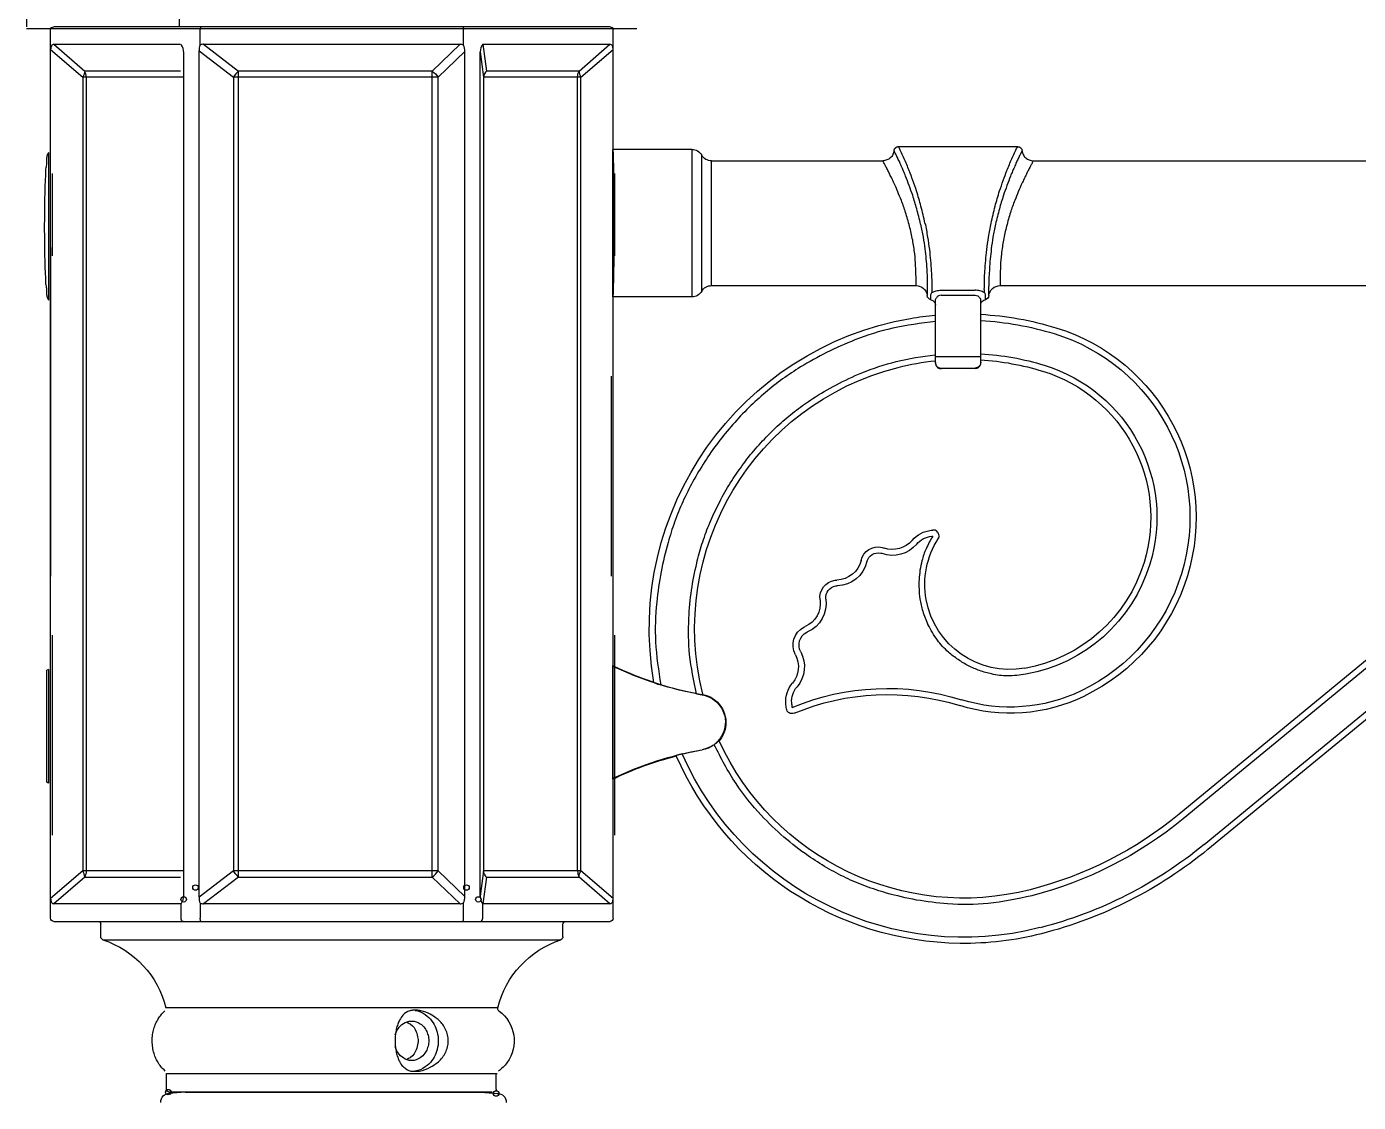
# Model space of a CAD drawing. Extents: x 0 to 177, y 0 to 306.
# Drawn here: x 16 to 66.9, y 242.9 to 284 of the extents above; entities that cross this region are included whole.
import ezdxf

# ---------------------------------------------------------------- set-up
doc = ezdxf.new("R2010")
doc.units = 0
doc.layers.add('LIVELLO_1', color=160, linetype='Continuous')

# ---------------------------------------------------------------- blocks, each defined once
blk = doc.blocks.new('AI9-BLK1')
at = {"layer": 'LIVELLO_1', "color": 7}
for p, q in [((-72.117, 132.032), (-72.117, 131.129)), ((-66.286, 132.032), (-66.286, 131.129)), ((-48.791, 131.05), (-72.117, 131.05)), ((-71.201, 97.045), (-71.201, 131.021)), ((-49.816, 131.129), (-71.084, 131.129)), ((-65.484, 130.435), (-65.484, 131.021)), ((-55.423, 130.43), (-55.423, 131.021)), ((-49.705, 97.045), (-49.705, 131.021)), ((-71.082, 130.462), (-69.899, 129.439)), ((-71.082, 130.462), (-66.237, 130.462)), ((-65.355, 130.462), (-64.021, 129.439)), ((-65.355, 130.462), (-55.551, 130.462)), ((-56.614, 129.439), (-55.551, 130.462)), ((-54.679, 130.462), (-54.539, 129.439)), ((-54.679, 130.462), (-49.823, 130.462)), ((-51.004, 129.439), (-49.823, 130.462)), ((-71.201, 130.263), (-69.972, 129.209)), ((-66.115, 97.924), (-66.115, 130.139)), ((-65.528, 130.215), (-64.211, 129.209)), ((-65.528, 97.847), (-65.528, 130.215)), ((-56.389, 129.209), (-55.372, 130.181)), ((-55.372, 97.874), (-55.372, 130.181)), ((-54.78, 130.17), (-54.655, 129.209)), ((-54.78, 97.892), (-54.78, 130.17)), ((-50.929, 129.209), (-49.705, 130.263)), ((-66.237, 129.439), (-69.899, 129.439)), ((-64.021, 98.621), (-64.021, 129.439)), ((-56.614, 129.439), (-64.021, 129.439)), ((-56.614, 98.621), (-56.614, 129.439)), ((-51.004, 129.439), (-54.539, 129.439)), ((-69.972, 129.209), (-69.972, 98.854)), ((-66.115, 129.209), (-69.972, 129.209)), ((-69.842, 129.209), (-69.842, 98.854)), ((-64.211, 129.209), (-64.211, 98.854)), ((-56.389, 129.209), (-64.211, 129.209)), ((-56.389, 98.854), (-56.389, 129.209)), ((-50.929, 129.209), (-54.655, 129.209)), ((-51.058, 98.854), (-51.058, 129.209)), ((-50.929, 98.854), (-50.929, 129.209)), ((-71.282, 126.33), (-71.282, 120.682)), ((-49.719, 126.441), (-49.719, 120.804)), ((-46.689, 126.441), (-49.719, 126.441)), ((-46.689, 126.441), (-46.689, 120.804)), ((-38.785, 126.55), (-34.248, 126.55)), ((-46.314, 121.022), (-46.314, 126.226)), ((-45.938, 121.236), (-45.938, 126.006)), ((-45.938, 126.006), (-39.393, 126.006)), ((-33.637, 126.006), (-5.109, 126.006)), ((-71.136, 125.524), (-71.136, 122.372)), ((-49.632, 122.372), (-49.632, 125.524)), ((-71.206, 122.698), (-71.206, 113.078)), ((-49.705, 113.078), (-49.705, 122.698)), ((-45.938, 121.236), (-38.123, 121.236)), ((-38.123, 121.236), (-38.123, 121.557)), ((-37.692, 121.218), (-37.692, 120.855)), ((-35.338, 120.855), (-35.338, 121.218)), ((-34.907, 121.557), (-34.907, 121.236)), ((-34.907, 121.236), (-3.807, 121.236)), ((-46.689, 120.804), (-49.719, 120.804)), ((-37.556, 120.696), (-37.556, 120.878)), ((-37.522, 121.082), (-37.522, 120.971)), ((-37.383, 118.275), (-37.383, 120.682)), ((-37.164, 121.061), (-35.867, 121.061)), ((-37.164, 120.868), (-35.867, 120.868)), ((-35.65, 118.275), (-35.65, 120.682)), ((-35.514, 121.082), (-35.514, 120.971)), ((-35.479, 120.878), (-35.479, 120.696)), ((-6.485, 118.794), (-28.069, 101.023)), ((-6.338, 118.611), (-27.917, 100.843)), ((-35.65, 118.513), (-37.383, 118.513)), ((-71.206, 117.774), (-71.206, 110.13)), ((-49.762, 110.13), (-49.762, 117.774)), ((-37.164, 118.084), (-35.867, 118.084)), ((-35.867, 118.06), (-37.164, 118.06)), ((-27.115, 99.863), (-5.532, 117.631)), ((-26.965, 99.683), (-5.385, 117.451)), ((-71.136, 107.876), (-71.136, 100.226)), ((-49.632, 100.226), (-49.632, 107.876)), ((-71.282, 106.556), (-71.339, 106.533)), ((-71.339, 102.244), (-71.339, 106.533)), ((-71.282, 106.556), (-71.282, 102.21)), ((-49.719, 106.705), (-49.719, 102.366)), ((-49.719, 106.705), (-49.702, 106.678)), ((-49.702, 102.401), (-49.702, 106.678)), ((-48.115, 106.053), (-48.143, 106.066)), ((-49.719, 102.366), (-49.702, 102.401)), ((-71.282, 102.21), (-71.339, 102.244)), ((-69.972, 98.854), (-71.201, 97.8)), ((-66.115, 98.854), (-69.972, 98.854)), ((-64.211, 98.854), (-65.528, 97.847)), ((-56.389, 98.854), (-64.211, 98.854)), ((-55.372, 97.874), (-56.389, 98.854)), ((-50.929, 98.854), (-54.655, 98.854)), ((-49.705, 97.8), (-50.929, 98.854)), ((-69.899, 98.621), (-71.082, 97.601)), ((-69.899, 98.621), (-66.237, 98.621)), ((-64.021, 98.621), (-65.355, 97.601)), ((-64.021, 98.621), (-56.614, 98.621)), ((-55.551, 97.601), (-56.614, 98.621)), ((-54.539, 98.621), (-54.679, 97.601)), ((-54.539, 98.621), (-51.004, 98.621)), ((-49.823, 97.601), (-51.004, 98.621)), ((-66.237, 97.601), (-71.082, 97.601)), ((-66.216, 97.045), (-66.216, 97.601)), ((-65.484, 97.622), (-65.484, 97.045)), ((-55.551, 97.601), (-65.355, 97.601)), ((-55.423, 97.045), (-55.423, 97.635)), ((-54.683, 97.045), (-54.683, 97.601)), ((-49.823, 97.601), (-54.679, 97.601)), ((-71.084, 96.928), (-49.816, 96.928)), ((-69.281, 96.335), (-69.281, 96.82)), ((-51.622, 96.335), (-51.622, 96.82)), ((-69.201, 96.224), (-51.697, 96.224)), ((-54.107, 93.623), (-66.791, 93.623)), ((-66.775, 91.114), (-54.13, 91.114)), ((-66.775, 90.516), (-66.775, 91.114)), ((-54.178, 91.109), (-54.178, 90.513)), ((-66.058, 90.396), (-66.679, 90.343)), ((-54.327, 90.399), (-66.677, 90.399)), ((-66.058, 90.396), (-54.756, 90.396)), ((-65.668, 90.396), (-55.271, 90.396)), ((-54.756, 90.396), (-54.135, 90.343))]:
    blk.add_line(p, q, dxfattribs=at)
for points in [[(-54.655, 129.209), (-54.655, 98.854), (-54.78, 97.892)], [(-45.651, 103.828), (-45.659, 103.828), (-45.672, 103.828)]]:
    blk.add_lwpolyline(points, dxfattribs=at)
for centre, radius in [((-55.305, 98.221), 0.104), ((-55.305, 98.221), 0.104), ((-66.706, 90.399), 0.103), ((-54.171, 90.346), 0.104)]:
    blk.add_circle(centre, radius, dxfattribs=at)
for centre, major_axis, ratio in [((-65.664, 98.221), (-0.105, 0), 0.987731), ((-66.114, 97.768), (-0.105, 0), 0.961396), ((-66.114, 97.768), (-0.105, 0), 0.961396), ((-54.853, 97.768), (-0.103, 0), 0.979889), ((-54.853, 97.768), (-0.103, 0), 0.979889)]:
    blk.add_ellipse(centre, major_axis=major_axis, ratio=ratio, dxfattribs=at)
for points in [[(-71.201, 131.021), (-71.201, 131.084), (-71.147, 131.129), (-71.084, 131.129)], [(-65.45, 131.129), (-65.489, 131.108), (-65.472, 131.052), (-65.484, 131.021)], [(-55.45, 131.129), (-55.411, 131.108), (-55.429, 131.052), (-55.423, 131.021)], [(-49.816, 131.129), (-49.754, 131.129), (-49.705, 131.084), (-49.705, 131.021)], [(-66.115, 130.139), (-66.121, 130.247), (-66.142, 130.369), (-66.216, 130.456)], [(-65.484, 130.435), (-65.518, 130.369), (-65.528, 130.292), (-65.528, 130.215)], [(-65.355, 130.462), (-65.399, 130.462), (-65.44, 130.456), (-65.484, 130.435)], [(-55.423, 130.43), (-55.461, 130.451), (-55.507, 130.462), (-55.551, 130.462)], [(-55.372, 130.181), (-55.372, 130.271), (-55.385, 130.353), (-55.423, 130.43)], [(-54.683, 130.462), (-54.756, 130.38), (-54.78, 130.271), (-54.78, 130.17)], [(-69.899, 129.439), (-69.902, 129.355), (-69.933, 129.28), (-69.972, 129.209)], [(-69.842, 129.209), (-69.842, 129.286), (-69.863, 129.368), (-69.899, 129.439)], [(-64.021, 129.439), (-64.097, 129.368), (-64.156, 129.291), (-64.211, 129.209)], [(-56.614, 129.439), (-56.527, 129.373), (-56.454, 129.291), (-56.389, 129.209)], [(-54.539, 129.439), (-54.606, 129.378), (-54.647, 129.299), (-54.655, 129.209)], [(-51.058, 129.209), (-51.058, 129.286), (-51.04, 129.368), (-51.004, 129.439)], [(-51.004, 129.439), (-51.001, 129.355), (-50.969, 129.28), (-50.929, 129.209)], [(-46.689, 126.441), (-46.534, 126.441), (-46.391, 126.361), (-46.314, 126.224)], [(-45.938, 126.006), (-46.093, 126.006), (-46.239, 126.086), (-46.314, 126.224)], [(-46.314, 121.019), (-46.239, 121.154), (-46.093, 121.236), (-45.938, 121.236)], [(-38.123, 121.236), (-37.904, 121.236), (-37.716, 121.069), (-37.692, 120.852)], [(-35.338, 120.852), (-35.314, 121.069), (-35.13, 121.236), (-34.907, 121.236)], [(-46.314, 121.019), (-46.391, 120.887), (-46.534, 120.802), (-46.689, 120.802)], [(-37.556, 120.696), (-37.633, 120.711), (-37.685, 120.772), (-37.692, 120.852)], [(-37.556, 120.696), (-37.454, 120.674), (-37.383, 120.587), (-37.383, 120.487)], [(-35.628, 120.579), (-35.599, 120.643), (-35.544, 120.685), (-35.479, 120.696)], [(-35.338, 120.852), (-35.348, 120.772), (-35.403, 120.711), (-35.479, 120.696)], [(-35.65, 120.137), (-34.68, 120.081), (-33.713, 119.909), (-32.78, 119.626)], [(-35.65, 119.898), (-34.698, 119.851), (-33.759, 119.679), (-32.848, 119.4)], [(-35.65, 118.397), (-34.85, 118.349), (-34.054, 118.198), (-33.288, 117.965)], [(-38.27, 111.494), (-38.531, 111.184), (-38.961, 111.065), (-39.344, 111.2)], [(-38.096, 111.353), (-37.952, 111.526), (-37.749, 111.634), (-37.522, 111.655)], [(-37.522, 111.655), (-37.511, 111.658), (-37.496, 111.658), (-37.483, 111.658)], [(-38.096, 111.353), (-38.42, 110.967), (-38.948, 110.818), (-39.419, 110.993)], [(-40.226, 110.726), (-40.323, 110.294), (-40.703, 109.995), (-41.145, 109.979)], [(-40.001, 110.681), (-40.128, 110.146), (-40.594, 109.77), (-41.137, 109.754)], [(-41.79, 109.221), (-41.736, 108.787), (-41.968, 108.374), (-42.357, 108.201)], [(-41.565, 109.25), (-41.495, 108.72), (-41.782, 108.212), (-42.271, 107.992)], [(-42.732, 107.121), (-42.545, 106.766), (-42.589, 106.339), (-42.846, 106.04)], [(-42.531, 107.232), (-42.297, 106.8), (-42.357, 106.271), (-42.672, 105.892)], [(-48.143, 106.064), (-48.677, 106.244), (-49.209, 106.458), (-49.719, 106.702)], [(-46.293, 105.587), (-47.473, 105.796), (-48.617, 106.159), (-49.702, 106.678)], [(-46.516, 105.635), (-46.979, 105.725), (-47.435, 105.836), (-47.882, 105.971)], [(-43.099, 105.256), (-43.12, 105.542), (-43.03, 105.815), (-42.846, 106.04)], [(-42.874, 105.277), (-42.892, 105.5), (-42.819, 105.719), (-42.672, 105.892)], [(-42.854, 105.108), (-40.801, 105.963), (-38.511, 106.066), (-36.391, 105.402)], [(-42.781, 104.885), (-40.776, 105.725), (-38.536, 105.828), (-36.455, 105.179)], [(-31.81, 105.741), (-33.239, 105.052), (-34.877, 104.933), (-36.391, 105.402)], [(-43.079, 105.057), (-43.089, 105.123), (-43.095, 105.192), (-43.099, 105.256)], [(-42.854, 105.108), (-42.859, 105.169), (-42.867, 105.224), (-42.874, 105.277)], [(-49.702, 102.401), (-48.617, 102.917), (-47.473, 103.283), (-46.293, 103.489)], [(-47.064, 103.33), (-46.808, 103.386), (-46.549, 103.444), (-46.293, 103.484)], [(-33.386, 96.687), (-38.951, 95.265), (-44.73, 98.07), (-47.064, 103.33)], [(-45.838, 103.683), (-45.973, 103.582), (-46.125, 103.51), (-46.293, 103.484)], [(-33.756, 98.139), (-38.573, 96.902), (-43.581, 99.31), (-45.651, 103.831)], [(-49.719, 102.361), (-48.941, 102.745), (-48.123, 103.036), (-47.289, 103.251)], [(-36.434, 96.086), (-41.145, 96.139), (-45.387, 98.947), (-47.289, 103.256)], [(-28.069, 101.023), (-29.726, 99.656), (-31.665, 98.671), (-33.756, 98.139)], [(-27.917, 100.843), (-29.607, 99.455), (-31.577, 98.454), (-33.699, 97.908)], [(-27.115, 99.863), (-28.948, 98.359), (-31.085, 97.267), (-33.383, 96.685)], [(-26.965, 99.683), (-28.823, 98.155), (-30.995, 97.053), (-33.326, 96.454)], [(-69.899, 98.621), (-69.902, 98.708), (-69.933, 98.785), (-69.972, 98.854)], [(-69.842, 98.854), (-69.842, 98.772), (-69.863, 98.69), (-69.899, 98.621)], [(-64.021, 98.621), (-64.097, 98.69), (-64.156, 98.772), (-64.211, 98.854)], [(-56.614, 98.621), (-56.527, 98.69), (-56.454, 98.766), (-56.389, 98.854)], [(-54.539, 98.621), (-54.606, 98.684), (-54.647, 98.766), (-54.655, 98.854)], [(-51.058, 98.854), (-51.058, 98.772), (-51.04, 98.69), (-51.004, 98.621)], [(-51.004, 98.621), (-51.001, 98.708), (-50.969, 98.785), (-50.929, 98.854)], [(-66.216, 97.601), (-66.142, 97.691), (-66.121, 97.81), (-66.115, 97.924)], [(-65.528, 97.847), (-65.528, 97.768), (-65.518, 97.691), (-65.484, 97.622)], [(-55.423, 97.635), (-55.385, 97.707), (-55.372, 97.794), (-55.372, 97.874)], [(-54.78, 97.892), (-54.78, 97.789), (-54.756, 97.681), (-54.683, 97.601)], [(-65.484, 97.622), (-65.44, 97.609), (-65.399, 97.601), (-65.355, 97.601)], [(-55.551, 97.601), (-55.507, 97.601), (-55.461, 97.609), (-55.423, 97.635)], [(-71.084, 96.928), (-71.147, 96.928), (-71.201, 96.981), (-71.201, 97.045)], [(-69.392, 96.928), (-69.329, 96.928), (-69.281, 96.881), (-69.281, 96.82)], [(-66.136, 96.928), (-66.193, 96.928), (-66.219, 96.997), (-66.216, 97.045)], [(-65.45, 96.928), (-65.489, 96.952), (-65.472, 97.008), (-65.484, 97.045)], [(-55.45, 96.928), (-55.411, 96.952), (-55.429, 97.008), (-55.423, 97.045)], [(-54.764, 96.928), (-54.709, 96.928), (-54.683, 96.997), (-54.683, 97.045)], [(-51.622, 96.82), (-51.622, 96.881), (-51.571, 96.928), (-51.508, 96.928)], [(-49.705, 97.045), (-49.705, 96.981), (-49.754, 96.928), (-49.816, 96.928)], [(-69.201, 96.224), (-69.25, 96.248), (-69.281, 96.285), (-69.281, 96.335)], [(-69.201, 96.224), (-68.003, 95.826), (-67.097, 94.844), (-66.791, 93.623)], [(-54.107, 93.623), (-53.806, 94.844), (-52.898, 95.826), (-51.697, 96.224)], [(-51.622, 96.335), (-51.622, 96.285), (-51.653, 96.248), (-51.697, 96.224)], [(-33.326, 96.454), (-34.343, 96.2), (-35.387, 96.07), (-36.434, 96.086)], [(-54.067, 93.509), (-54.102, 93.53), (-54.122, 93.578), (-54.107, 93.623)], [(-57.595, 93.082), (-57.552, 93.061), (-57.507, 93.032), (-57.46, 93.008)], [(-57.46, 91.713), (-57.507, 91.689), (-57.552, 91.668), (-57.595, 91.636)], [(-66.993, 90.007), (-66.993, 90.203), (-66.842, 90.349), (-66.652, 90.349)], [(-66.661, 90.402), (-66.726, 90.402), (-66.775, 90.452), (-66.775, 90.516)], [(-54.167, 90.516), (-54.167, 90.452), (-54.218, 90.402), (-54.278, 90.402)], [(-54.124, 90.349), (-53.936, 90.349), (-53.788, 90.203), (-53.788, 90.007)]]:
    blk.add_open_spline(points, degree=3, dxfattribs=at)
for points, knots in [([(-71.082, 130.462), (-71.113, 130.462), (-71.152, 130.435), (-71.171, 130.401), (-71.196, 130.364), (-71.196, 130.313), (-71.201, 130.263)], [0, 0, 0, 0, 1, 1, 1, 2, 2, 2, 2]), ([(-49.705, 130.263), (-49.705, 130.313), (-49.705, 130.364), (-49.73, 130.401), (-49.748, 130.435), (-49.79, 130.462), (-49.823, 130.462)], [0, 0, 0, 0, 1, 1, 1, 2, 2, 2, 2]), ([(-71.282, 126.33), (-71.304, 126.277), (-71.328, 126.234), (-71.339, 126.181), (-71.356, 126.136), (-71.356, 126.086), (-71.356, 126.041), (-71.356, 125.977), (-71.356, 125.922), (-71.358, 125.861), (-71.374, 125.808), (-71.374, 125.747), (-71.393, 125.689), (-71.393, 125.689), (-71.393, 125.477), (-71.393, 125.477), (-71.404, 125.413), (-71.404, 125.344), (-71.404, 125.275), (-71.413, 125.154), (-71.421, 125.034), (-71.421, 124.91), (-71.421, 124.785), (-71.434, 124.65), (-71.434, 124.523), (-71.434, 124.523), (-71.434, 123.993), (-71.434, 123.993), (-71.434, 123.797), (-71.447, 123.601), (-71.447, 123.405)], [0, 0, 0, 0, 1, 1, 1, 2, 2, 2, 3, 3, 3, 4, 4, 4, 5, 5, 5, 6, 6, 6, 7, 7, 7, 8, 8, 8, 9, 9, 9, 10, 10, 10, 10]), ([(-49.719, 126.441), (-49.714, 126.388), (-49.705, 126.348), (-49.702, 126.298), (-49.697, 126.253), (-49.697, 126.205), (-49.697, 126.163), (-49.697, 126.099), (-49.697, 126.046), (-49.697, 125.988), (-49.692, 125.938), (-49.692, 125.877), (-49.686, 125.821), (-49.686, 125.821), (-49.686, 125.617), (-49.686, 125.617), (-49.683, 125.556), (-49.683, 125.49), (-49.683, 125.424), (-49.681, 125.307), (-49.678, 125.191), (-49.678, 125.071), (-49.678, 124.952), (-49.673, 124.823), (-49.673, 124.703), (-49.673, 124.703), (-49.673, 124.187), (-49.673, 124.187), (-49.673, 124.001), (-49.67, 123.811), (-49.67, 123.623)], [0, 0, 0, 0, 1, 1, 1, 2, 2, 2, 3, 3, 3, 4, 4, 4, 5, 5, 5, 6, 6, 6, 7, 7, 7, 8, 8, 8, 9, 9, 9, 10, 10, 10, 10]), ([(-38.961, 126.388), (-38.973, 126.338), (-38.989, 126.29), (-39.008, 126.248), (-39.033, 126.197), (-39.062, 126.152), (-39.106, 126.115), (-39.147, 126.081), (-39.186, 126.054), (-39.238, 126.038), (-39.284, 126.02), (-39.341, 126.009), (-39.393, 126.006)], [0, 0, 0, 0, 1, 1, 1, 2, 2, 2, 3, 3, 3, 4, 4, 4, 4]), ([(-38.961, 126.388), (-38.961, 126.404), (-38.959, 126.415), (-38.959, 126.422), (-38.959, 126.433), (-38.951, 126.441), (-38.948, 126.446), (-38.945, 126.452), (-38.945, 126.452), (-38.94, 126.459), (-38.94, 126.459), (-38.94, 126.462), (-38.935, 126.473), (-38.935, 126.478), (-38.927, 126.483), (-38.924, 126.491), (-38.912, 126.499), (-38.91, 126.499), (-38.907, 126.502), (-38.902, 126.502), (-38.899, 126.515), (-38.896, 126.515), (-38.891, 126.515), (-38.886, 126.52), (-38.886, 126.52)], [0, 0, 0, 0, 1, 1, 1, 2, 2, 2, 3, 3, 3, 4, 4, 4, 5, 5, 5, 6, 6, 6, 7, 7, 7, 8, 8, 8, 8]), ([(-38.961, 126.388), (-38.959, 126.404), (-38.959, 126.415), (-38.959, 126.422), (-38.959, 126.433), (-38.951, 126.441), (-38.948, 126.446), (-38.945, 126.452), (-38.945, 126.452), (-38.94, 126.459), (-38.94, 126.459), (-38.94, 126.462), (-38.935, 126.473), (-38.932, 126.478), (-38.924, 126.483), (-38.924, 126.491), (-38.912, 126.491), (-38.91, 126.499), (-38.907, 126.502), (-38.902, 126.512), (-38.899, 126.515), (-38.896, 126.515), (-38.891, 126.515), (-38.886, 126.52), (-38.886, 126.52)], [0, 0, 0, 0, 1, 1, 1, 2, 2, 2, 3, 3, 3, 4, 4, 4, 5, 5, 5, 6, 6, 6, 7, 7, 7, 8, 8, 8, 8]), ([(-37.947, 123.58), (-37.993, 123.782), (-38.042, 123.972), (-38.094, 124.166), (-38.145, 124.34), (-38.194, 124.513), (-38.251, 124.687), (-38.298, 124.817), (-38.34, 124.936), (-38.386, 125.058), (-38.43, 125.185), (-38.477, 125.302), (-38.523, 125.416), (-38.547, 125.485), (-38.573, 125.548), (-38.604, 125.617), (-38.63, 125.686), (-38.661, 125.752), (-38.691, 125.819), (-38.712, 125.871), (-38.739, 125.924), (-38.759, 125.977), (-38.788, 126.033), (-38.813, 126.086), (-38.837, 126.139), (-38.862, 126.184), (-38.883, 126.224), (-38.899, 126.266), (-38.924, 126.311), (-38.94, 126.351), (-38.961, 126.388)], [0, 0, 0, 0, 1, 1, 1, 2, 2, 2, 3, 3, 3, 4, 4, 4, 5, 5, 5, 6, 6, 6, 7, 7, 7, 8, 8, 8, 9, 9, 9, 10, 10, 10, 10]), ([(-38.886, 126.52), (-38.878, 126.528), (-38.867, 126.531), (-38.862, 126.536), (-38.847, 126.539), (-38.842, 126.539), (-38.834, 126.547), (-38.826, 126.547), (-38.823, 126.55), (-38.813, 126.55), (-38.813, 126.55), (-38.79, 126.55), (-38.79, 126.55)], [0, 0, 0, 0, 1, 1, 1, 2, 2, 2, 3, 3, 3, 4, 4, 4, 4]), ([(-38.886, 126.52), (-38.883, 126.52), (-38.878, 126.528), (-38.873, 126.528), (-38.865, 126.536), (-38.865, 126.536), (-38.859, 126.536)], [0, 0, 0, 0, 1, 1, 1, 2, 2, 2, 2]), ([(-37.781, 123.623), (-37.83, 123.837), (-37.877, 124.052), (-37.934, 124.271), (-37.983, 124.462), (-38.042, 124.658), (-38.102, 124.854), (-38.145, 124.981), (-38.194, 125.119), (-38.243, 125.254), (-38.288, 125.384), (-38.338, 125.511), (-38.386, 125.633), (-38.417, 125.715), (-38.449, 125.789), (-38.477, 125.863), (-38.511, 125.938), (-38.541, 126.02), (-38.573, 126.086), (-38.606, 126.165), (-38.642, 126.234), (-38.674, 126.306), (-38.712, 126.385), (-38.748, 126.452), (-38.785, 126.531)], [0, 0, 0, 0, 1, 1, 1, 2, 2, 2, 3, 3, 3, 4, 4, 4, 5, 5, 5, 6, 6, 6, 7, 7, 7, 8, 8, 8, 8]), ([(-35.252, 123.623), (-35.2, 123.837), (-35.154, 124.052), (-35.099, 124.271), (-35.05, 124.462), (-34.988, 124.658), (-34.931, 124.854), (-34.882, 124.981), (-34.838, 125.119), (-34.793, 125.254), (-34.747, 125.384), (-34.698, 125.511), (-34.649, 125.633), (-34.616, 125.715), (-34.584, 125.789), (-34.556, 125.863), (-34.525, 125.938), (-34.489, 126.02), (-34.457, 126.086), (-34.421, 126.165), (-34.393, 126.234), (-34.356, 126.306), (-34.323, 126.385), (-34.289, 126.452), (-34.248, 126.531)], [0, 0, 0, 0, 1, 1, 1, 2, 2, 2, 3, 3, 3, 4, 4, 4, 5, 5, 5, 6, 6, 6, 7, 7, 7, 8, 8, 8, 8]), ([(-34.069, 126.388), (-34.087, 126.351), (-34.113, 126.311), (-34.131, 126.266), (-34.155, 126.224), (-34.172, 126.184), (-34.196, 126.139), (-34.22, 126.086), (-34.248, 126.033), (-34.269, 125.977), (-34.297, 125.924), (-34.323, 125.871), (-34.343, 125.819), (-34.372, 125.752), (-34.403, 125.686), (-34.432, 125.617), (-34.46, 125.548), (-34.484, 125.485), (-34.517, 125.416), (-34.559, 125.302), (-34.605, 125.185), (-34.649, 125.058), (-34.695, 124.936), (-34.739, 124.817), (-34.782, 124.687), (-34.838, 124.513), (-34.89, 124.34), (-34.939, 124.166), (-34.988, 123.972), (-35.037, 123.782), (-35.086, 123.58)], [0, 0, 0, 0, 1, 1, 1, 2, 2, 2, 3, 3, 3, 4, 4, 4, 5, 5, 5, 6, 6, 6, 7, 7, 7, 8, 8, 8, 9, 9, 9, 10, 10, 10, 10]), ([(-34.245, 126.55), (-34.22, 126.55), (-34.207, 126.547), (-34.183, 126.539), (-34.16, 126.536), (-34.145, 126.52), (-34.123, 126.502), (-34.113, 126.491), (-34.095, 126.478), (-34.085, 126.452), (-34.082, 126.438), (-34.077, 126.415), (-34.069, 126.388)], [0, 0, 0, 0, 1, 1, 1, 2, 2, 2, 3, 3, 3, 4, 4, 4, 4]), ([(-34.069, 126.388), (-34.058, 126.338), (-34.047, 126.29), (-34.025, 126.248), (-34.007, 126.197), (-33.971, 126.152), (-33.93, 126.115), (-33.888, 126.081), (-33.847, 126.054), (-33.797, 126.038), (-33.746, 126.02), (-33.689, 126.009), (-33.637, 126.006)], [0, 0, 0, 0, 1, 1, 1, 2, 2, 2, 3, 3, 3, 4, 4, 4, 4]), ([(-38.123, 121.557), (-38.127, 121.702), (-38.132, 121.851), (-38.138, 121.996), (-38.145, 122.147), (-38.156, 122.303), (-38.175, 122.455), (-38.194, 122.624), (-38.218, 122.801), (-38.251, 122.976), (-38.288, 123.154), (-38.327, 123.331), (-38.373, 123.511), (-38.42, 123.684), (-38.466, 123.856), (-38.523, 124.033), (-38.568, 124.184), (-38.625, 124.34), (-38.684, 124.491), (-38.728, 124.605), (-38.775, 124.714), (-38.823, 124.823), (-38.865, 124.934), (-38.91, 125.037), (-38.959, 125.143), (-38.984, 125.201), (-39.013, 125.262), (-39.038, 125.318), (-39.073, 125.379), (-39.098, 125.434), (-39.127, 125.495), (-39.149, 125.54), (-39.171, 125.596), (-39.201, 125.638), (-39.222, 125.686), (-39.246, 125.736), (-39.274, 125.781), (-39.295, 125.821), (-39.315, 125.856), (-39.333, 125.895), (-39.355, 125.932), (-39.372, 125.972), (-39.393, 126.006)], [0, 0, 0, 0, 1, 1, 1, 2, 2, 2, 3, 3, 3, 4, 4, 4, 5, 5, 5, 6, 6, 6, 7, 7, 7, 8, 8, 8, 9, 9, 9, 10, 10, 10, 11, 11, 11, 12, 12, 12, 13, 13, 13, 14, 14, 14, 14]), ([(-33.637, 126.006), (-33.662, 125.972), (-33.681, 125.932), (-33.699, 125.895), (-33.722, 125.856), (-33.741, 125.821), (-33.759, 125.781), (-33.784, 125.736), (-33.811, 125.686), (-33.836, 125.638), (-33.857, 125.596), (-33.881, 125.54), (-33.903, 125.495), (-33.932, 125.434), (-33.963, 125.379), (-33.987, 125.318), (-34.017, 125.262), (-34.047, 125.201), (-34.077, 125.143), (-34.123, 125.037), (-34.17, 124.934), (-34.215, 124.823), (-34.258, 124.714), (-34.305, 124.605), (-34.346, 124.491), (-34.408, 124.34), (-34.465, 124.184), (-34.517, 124.033), (-34.571, 123.856), (-34.616, 123.684), (-34.662, 123.511), (-34.709, 123.331), (-34.747, 123.154), (-34.782, 122.976), (-34.812, 122.801), (-34.838, 122.624), (-34.858, 122.455), (-34.877, 122.303), (-34.89, 122.147), (-34.893, 121.996), (-34.905, 121.851), (-34.907, 121.702), (-34.907, 121.557)], [0, 0, 0, 0, 1, 1, 1, 2, 2, 2, 3, 3, 3, 4, 4, 4, 5, 5, 5, 6, 6, 6, 7, 7, 7, 8, 8, 8, 9, 9, 9, 10, 10, 10, 11, 11, 11, 12, 12, 12, 13, 13, 13, 14, 14, 14, 14]), ([(-71.447, 123.509), (-71.447, 123.318), (-71.434, 123.127), (-71.434, 122.939), (-71.434, 122.939), (-71.434, 122.425), (-71.434, 122.425), (-71.434, 122.298), (-71.421, 122.176), (-71.421, 122.052), (-71.421, 121.933), (-71.413, 121.816), (-71.404, 121.694), (-71.404, 121.633), (-71.404, 121.565), (-71.393, 121.498), (-71.393, 121.498), (-71.393, 121.305), (-71.393, 121.305), (-71.374, 121.247), (-71.374, 121.188), (-71.358, 121.133), (-71.356, 121.077), (-71.356, 121.022), (-71.356, 120.963), (-71.356, 120.916), (-71.356, 120.865), (-71.339, 120.826), (-71.328, 120.775), (-71.304, 120.733), (-71.282, 120.682)], [0, 0, 0, 0, 1, 1, 1, 2, 2, 2, 3, 3, 3, 4, 4, 4, 5, 5, 5, 6, 6, 6, 7, 7, 7, 8, 8, 8, 9, 9, 9, 10, 10, 10, 10]), ([(-49.67, 123.623), (-49.67, 123.432), (-49.673, 123.241), (-49.673, 123.056), (-49.673, 123.056), (-49.673, 122.545), (-49.673, 122.545), (-49.673, 122.417), (-49.678, 122.293), (-49.678, 122.168), (-49.678, 122.052), (-49.681, 121.935), (-49.683, 121.814), (-49.683, 121.753), (-49.683, 121.684), (-49.686, 121.618), (-49.686, 121.618), (-49.686, 121.424), (-49.686, 121.424), (-49.692, 121.366), (-49.692, 121.307), (-49.697, 121.252), (-49.697, 121.196), (-49.697, 121.141), (-49.697, 121.082), (-49.697, 121.035), (-49.697, 120.984), (-49.702, 120.945), (-49.705, 120.894), (-49.714, 120.852), (-49.719, 120.802)], [0, 0, 0, 0, 1, 1, 1, 2, 2, 2, 3, 3, 3, 4, 4, 4, 5, 5, 5, 6, 6, 6, 7, 7, 7, 8, 8, 8, 9, 9, 9, 10, 10, 10, 10]), ([(-37.947, 123.58), (-37.915, 123.416), (-37.882, 123.252), (-37.855, 123.088), (-37.827, 122.934), (-37.804, 122.786), (-37.784, 122.64), (-37.771, 122.507), (-37.757, 122.38), (-37.744, 122.251), (-37.731, 122.126), (-37.722, 121.999), (-37.711, 121.874), (-37.708, 121.774), (-37.7, 121.668), (-37.7, 121.565), (-37.695, 121.451), (-37.692, 121.337), (-37.692, 121.218)], [0, 0, 0, 0, 1, 1, 1, 2, 2, 2, 3, 3, 3, 4, 4, 4, 5, 5, 5, 6, 6, 6, 6]), ([(-37.781, 123.623), (-37.744, 123.445), (-37.711, 123.265), (-37.682, 123.088), (-37.654, 122.931), (-37.633, 122.77), (-37.613, 122.611), (-37.597, 122.47), (-37.581, 122.333), (-37.571, 122.198), (-37.56, 122.057), (-37.548, 121.925), (-37.543, 121.79), (-37.532, 121.676), (-37.53, 121.57), (-37.522, 121.456), (-37.522, 121.331), (-37.522, 121.207), (-37.522, 121.082)], [0, 0, 0, 0, 1, 1, 1, 2, 2, 2, 3, 3, 3, 4, 4, 4, 5, 5, 5, 6, 6, 6, 6]), ([(-35.514, 121.082), (-35.511, 121.207), (-35.511, 121.331), (-35.506, 121.456), (-35.501, 121.57), (-35.501, 121.676), (-35.493, 121.79), (-35.485, 121.925), (-35.477, 122.057), (-35.46, 122.198), (-35.446, 122.333), (-35.433, 122.47), (-35.42, 122.611), (-35.4, 122.77), (-35.374, 122.931), (-35.351, 123.088), (-35.322, 123.265), (-35.286, 123.445), (-35.252, 123.623)], [0, 0, 0, 0, 1, 1, 1, 2, 2, 2, 3, 3, 3, 4, 4, 4, 5, 5, 5, 6, 6, 6, 6]), ([(-35.086, 123.58), (-35.118, 123.416), (-35.151, 123.252), (-35.183, 123.088), (-35.208, 122.942), (-35.229, 122.794), (-35.246, 122.642), (-35.26, 122.507), (-35.278, 122.386), (-35.291, 122.256), (-35.306, 122.126), (-35.314, 122.004), (-35.314, 121.877), (-35.324, 121.774), (-35.332, 121.668), (-35.335, 121.57), (-35.338, 121.451), (-35.338, 121.337), (-35.338, 121.218)], [0, 0, 0, 0, 1, 1, 1, 2, 2, 2, 3, 3, 3, 4, 4, 4, 5, 5, 5, 6, 6, 6, 6]), ([(-37.556, 120.878), (-37.556, 120.894), (-37.556, 120.905), (-37.546, 120.926), (-37.538, 120.945), (-37.53, 120.955), (-37.522, 120.968)], [0, 0, 0, 0, 1, 1, 1, 2, 2, 2, 2]), ([(-37.522, 120.968), (-37.462, 120.995), (-37.408, 121.019), (-37.348, 121.035), (-37.289, 121.051), (-37.229, 121.056), (-37.164, 121.059)], [0, 0, 0, 0, 1, 1, 1, 2, 2, 2, 2]), ([(-37.383, 120.68), (-37.383, 120.693), (-37.38, 120.711), (-37.372, 120.733), (-37.364, 120.743), (-37.353, 120.759), (-37.346, 120.772)], [0, 0, 0, 0, 1, 1, 1, 2, 2, 2, 2]), ([(-37.164, 120.865), (-37.201, 120.863), (-37.234, 120.855), (-37.263, 120.841), (-37.294, 120.828), (-37.318, 120.796), (-37.346, 120.772)], [0, 0, 0, 0, 1, 1, 1, 2, 2, 2, 2]), ([(-35.514, 120.968), (-35.565, 120.995), (-35.622, 121.019), (-35.685, 121.035), (-35.742, 121.051), (-35.804, 121.056), (-35.867, 121.059)], [0, 0, 0, 0, 1, 1, 1, 2, 2, 2, 2]), ([(-35.867, 120.865), (-35.832, 120.863), (-35.799, 120.855), (-35.767, 120.841), (-35.736, 120.828), (-35.713, 120.796), (-35.693, 120.772)], [0, 0, 0, 0, 1, 1, 1, 2, 2, 2, 2]), ([(-35.693, 120.772), (-35.674, 120.759), (-35.669, 120.743), (-35.661, 120.733), (-35.658, 120.711), (-35.653, 120.693), (-35.65, 120.68)], [0, 0, 0, 0, 1, 1, 1, 2, 2, 2, 2]), ([(-35.514, 120.968), (-35.501, 120.955), (-35.493, 120.945), (-35.485, 120.926), (-35.485, 120.905), (-35.479, 120.894), (-35.479, 120.878)], [0, 0, 0, 0, 1, 1, 1, 2, 2, 2, 2]), ([(-48.143, 106.066), (-49.269, 112.62), (-44.883, 118.847), (-38.34, 119.978), (-38.024, 120.036), (-37.703, 120.076), (-37.383, 120.102)], [0, 0, 0, 0, 1, 1, 1, 2, 2, 2, 2]), ([(-37.383, 119.867), (-37.931, 119.795), (-38.479, 119.726), (-39.016, 119.604), (-39.507, 119.493), (-39.99, 119.339), (-40.459, 119.157), (-40.822, 119.014), (-41.186, 118.852), (-41.539, 118.68), (-41.878, 118.505), (-42.211, 118.317), (-42.537, 118.124), (-42.773, 117.973), (-42.998, 117.822), (-43.223, 117.666), (-43.448, 117.501), (-43.666, 117.329), (-43.876, 117.149), (-44.096, 116.964), (-44.308, 116.768), (-44.517, 116.572), (-44.725, 116.36), (-44.932, 116.148), (-45.124, 115.923), (-45.32, 115.7), (-45.509, 115.472), (-45.685, 115.237), (-45.871, 114.998), (-46.039, 114.755), (-46.195, 114.505), (-46.358, 114.256), (-46.51, 114.002), (-46.653, 113.743), (-46.79, 113.488), (-46.914, 113.232), (-47.039, 112.967), (-47.15, 112.717), (-47.251, 112.461), (-47.349, 112.196), (-47.445, 111.941), (-47.527, 111.677), (-47.6, 111.409), (-47.709, 111.044), (-47.796, 110.673), (-47.867, 110.294), (-47.942, 109.91), (-47.996, 109.52), (-48.035, 109.126), (-48.086, 108.628), (-48.105, 108.119), (-48.078, 107.619), (-48.048, 107.065), (-47.965, 106.517), (-47.882, 105.969)], [0, 0, 0, 0, 1, 1, 1, 2, 2, 2, 3, 3, 3, 4, 4, 4, 5, 5, 5, 6, 6, 6, 7, 7, 7, 8, 8, 8, 9, 9, 9, 10, 10, 10, 11, 11, 11, 12, 12, 12, 13, 13, 13, 14, 14, 14, 15, 15, 15, 16, 16, 16, 17, 17, 17, 18, 18, 18, 18]), ([(-32.78, 119.626), (-28.777, 118.397), (-26.525, 114.153), (-27.752, 110.143), (-28.367, 108.119), (-29.804, 106.448), (-31.712, 105.529), (-33.192, 104.816), (-34.89, 104.686), (-36.455, 105.179)], [0, 0, 0, 0, 1, 1, 1, 2, 2, 2, 3, 3, 3, 3]), ([(-32.848, 119.4), (-28.966, 118.211), (-26.789, 114.1), (-27.977, 110.217), (-28.573, 108.254), (-29.962, 106.633), (-31.81, 105.741)], [0, 0, 0, 0, 1, 1, 1, 2, 2, 2, 2]), ([(-35.65, 118.63), (-34.825, 118.582), (-34.009, 118.434), (-33.22, 118.19), (-30.006, 117.207), (-28.199, 113.801), (-29.183, 110.588), (-29.851, 108.405), (-31.679, 106.774), (-33.925, 106.376)], [0, 0, 0, 0, 1, 1, 1, 2, 2, 2, 3, 3, 3, 3]), ([(-46.272, 105.608), (-47.657, 111.12), (-44.31, 116.72), (-38.808, 118.11), (-38.338, 118.224), (-37.863, 118.312), (-37.383, 118.36)], [0, 0, 0, 0, 1, 1, 1, 2, 2, 2, 2]), ([(-46.516, 105.632), (-46.619, 106.125), (-46.722, 106.625), (-46.776, 107.131), (-46.821, 107.584), (-46.828, 108.056), (-46.803, 108.517), (-46.79, 108.874), (-46.754, 109.237), (-46.702, 109.592), (-46.653, 109.936), (-46.58, 110.283), (-46.505, 110.622), (-46.445, 110.869), (-46.38, 111.112), (-46.304, 111.353), (-46.226, 111.594), (-46.138, 111.833), (-46.047, 112.069), (-45.943, 112.312), (-45.838, 112.551), (-45.713, 112.789), (-45.599, 113.035), (-45.472, 113.274), (-45.325, 113.51), (-45.19, 113.743), (-45.043, 113.968), (-44.883, 114.19), (-44.728, 114.415), (-44.569, 114.627), (-44.391, 114.839), (-44.218, 115.046), (-44.036, 115.247), (-43.847, 115.443), (-43.666, 115.634), (-43.475, 115.819), (-43.28, 115.991), (-43.089, 116.158), (-42.895, 116.325), (-42.691, 116.476), (-42.493, 116.627), (-42.284, 116.778), (-42.07, 116.916), (-41.78, 117.104), (-41.482, 117.284), (-41.169, 117.443), (-40.852, 117.61), (-40.527, 117.761), (-40.196, 117.899), (-39.768, 118.071), (-39.331, 118.224), (-38.886, 118.33), (-38.397, 118.455), (-37.895, 118.521), (-37.397, 118.593)], [0, 0, 0, 0, 1, 1, 1, 2, 2, 2, 3, 3, 3, 4, 4, 4, 5, 5, 5, 6, 6, 6, 7, 7, 7, 8, 8, 8, 9, 9, 9, 10, 10, 10, 11, 11, 11, 12, 12, 12, 13, 13, 13, 14, 14, 14, 15, 15, 15, 16, 16, 16, 17, 17, 17, 18, 18, 18, 18]), ([(-37.383, 118.293), (-37.383, 118.283), (-37.38, 118.267), (-37.375, 118.256), (-37.372, 118.243), (-37.369, 118.227), (-37.369, 118.211), (-37.346, 118.177), (-37.318, 118.137), (-37.289, 118.118), (-37.253, 118.095), (-37.209, 118.084), (-37.164, 118.081)], [0, 0, 0, 0, 1, 1, 1, 2, 2, 2, 3, 3, 3, 4, 4, 4, 4]), ([(-37.383, 118.272), (-37.383, 118.259), (-37.38, 118.245), (-37.375, 118.235), (-37.372, 118.222), (-37.369, 118.206), (-37.369, 118.193), (-37.346, 118.153), (-37.318, 118.118), (-37.289, 118.095), (-37.253, 118.071), (-37.209, 118.06), (-37.164, 118.058)], [0, 0, 0, 0, 1, 1, 1, 2, 2, 2, 3, 3, 3, 4, 4, 4, 4]), ([(-35.65, 118.293), (-35.658, 118.267), (-35.661, 118.243), (-35.666, 118.211), (-35.674, 118.187), (-35.693, 118.161), (-35.713, 118.145), (-35.734, 118.124), (-35.759, 118.108), (-35.785, 118.097), (-35.811, 118.084), (-35.84, 118.084), (-35.867, 118.081)], [0, 0, 0, 0, 1, 1, 1, 2, 2, 2, 3, 3, 3, 4, 4, 4, 4]), ([(-35.65, 118.272), (-35.653, 118.259), (-35.658, 118.245), (-35.661, 118.235), (-35.661, 118.222), (-35.661, 118.206), (-35.666, 118.193), (-35.693, 118.153), (-35.713, 118.118), (-35.747, 118.095), (-35.78, 118.071), (-35.824, 118.06), (-35.867, 118.058)], [0, 0, 0, 0, 1, 1, 1, 2, 2, 2, 3, 3, 3, 4, 4, 4, 4]), ([(-33.288, 117.965), (-30.2, 117.019), (-28.463, 113.745), (-29.406, 110.654), (-30.047, 108.554), (-31.81, 106.988), (-33.963, 106.602)], [0, 0, 0, 0, 1, 1, 1, 2, 2, 2, 2]), ([(-38.27, 111.494), (-38.086, 111.714), (-37.827, 111.851), (-37.546, 111.881), (-37.522, 111.881), (-37.499, 111.881), (-37.481, 111.886)], [0, 0, 0, 0, 1, 1, 1, 2, 2, 2, 2]), ([(-37.483, 111.655), (-37.576, 111.497), (-37.662, 111.345), (-37.734, 111.176), (-37.804, 111.028), (-37.858, 110.871), (-37.895, 110.715), (-37.928, 110.599), (-37.952, 110.477), (-37.972, 110.35), (-37.988, 110.236), (-37.998, 110.114), (-38.006, 109.995), (-38.013, 109.873), (-38.013, 109.748), (-38.009, 109.632), (-38.006, 109.507), (-37.99, 109.383), (-37.98, 109.261), (-37.952, 109.102), (-37.915, 108.943), (-37.869, 108.787), (-37.812, 108.615), (-37.739, 108.448), (-37.667, 108.281)], [0, 0, 0, 0, 1, 1, 1, 2, 2, 2, 3, 3, 3, 4, 4, 4, 5, 5, 5, 6, 6, 6, 7, 7, 7, 8, 8, 8, 8]), ([(-33.963, 106.607), (-35.734, 106.289), (-37.421, 107.468), (-37.734, 109.235), (-37.882, 110.042), (-37.711, 110.866), (-37.278, 111.56)], [0, 0, 0, 0, 1, 1, 1, 2, 2, 2, 2]), ([(-37.278, 111.557), (-37.263, 111.576), (-37.25, 111.605), (-37.242, 111.634), (-37.234, 111.661), (-37.24, 111.687), (-37.248, 111.714), (-37.253, 111.735), (-37.263, 111.759), (-37.274, 111.785), (-37.289, 111.804), (-37.302, 111.822), (-37.326, 111.841), (-37.346, 111.859), (-37.369, 111.87), (-37.394, 111.881), (-37.418, 111.886), (-37.451, 111.886), (-37.481, 111.886)], [0, 0, 0, 0, 1, 1, 1, 2, 2, 2, 3, 3, 3, 4, 4, 4, 5, 5, 5, 6, 6, 6, 6]), ([(-40.226, 110.726), (-40.136, 111.089), (-39.776, 111.311), (-39.417, 111.224), (-39.393, 111.216), (-39.369, 111.208), (-39.344, 111.2)], [0, 0, 0, 0, 1, 1, 1, 2, 2, 2, 2]), ([(-40.001, 110.681), (-39.941, 110.914), (-39.708, 111.062), (-39.469, 111.004), (-39.447, 111.001), (-39.434, 111.001), (-39.419, 110.993)], [0, 0, 0, 0, 1, 1, 1, 2, 2, 2, 2]), ([(-41.79, 109.221), (-41.839, 109.587), (-41.582, 109.92), (-41.218, 109.971), (-41.197, 109.979), (-41.169, 109.979), (-41.145, 109.979)], [0, 0, 0, 0, 1, 1, 1, 2, 2, 2, 2]), ([(-41.565, 109.25), (-41.598, 109.497), (-41.43, 109.716), (-41.186, 109.754), (-41.186, 109.754), (-41.137, 109.754), (-41.137, 109.754)], [0, 0, 0, 0, 1, 1, 1, 2, 2, 2, 2]), ([(-42.732, 107.121), (-42.933, 107.505), (-42.791, 107.976), (-42.409, 108.178), (-42.395, 108.183), (-42.377, 108.196), (-42.357, 108.201)], [0, 0, 0, 0, 1, 1, 1, 2, 2, 2, 2]), ([(-42.531, 107.232), (-42.672, 107.502), (-42.572, 107.836), (-42.303, 107.982), (-42.289, 107.982), (-42.281, 107.989), (-42.271, 107.992)], [0, 0, 0, 0, 1, 1, 1, 2, 2, 2, 2]), ([(-33.925, 106.374), (-34.158, 106.339), (-34.391, 106.313), (-34.619, 106.313), (-34.83, 106.313), (-35.037, 106.339), (-35.237, 106.39), (-35.389, 106.416), (-35.544, 106.461), (-35.693, 106.514), (-35.834, 106.564), (-35.975, 106.633), (-36.116, 106.7), (-36.252, 106.771), (-36.385, 106.845), (-36.512, 106.935), (-36.64, 107.02), (-36.767, 107.118), (-36.887, 107.224), (-37.038, 107.359), (-37.188, 107.515), (-37.307, 107.68), (-37.445, 107.87), (-37.556, 108.074), (-37.667, 108.281)], [0, 0, 0, 0, 1, 1, 1, 2, 2, 2, 3, 3, 3, 4, 4, 4, 5, 5, 5, 6, 6, 6, 7, 7, 7, 8, 8, 8, 8]), ([(-48.115, 106.048), (-48.105, 106.045), (-48.089, 106.04), (-48.078, 106.037), (-48.059, 106.027), (-48.045, 106.024), (-48.032, 106.016), (-48.009, 106.006), (-47.983, 105.998), (-47.962, 105.992), (-47.934, 105.984), (-47.907, 105.976), (-47.882, 105.969)], [0, 0, 0, 0, 1, 1, 1, 2, 2, 2, 3, 3, 3, 4, 4, 4, 4]), ([(-46.516, 105.632), (-46.494, 105.627), (-46.472, 105.621), (-46.443, 105.616), (-46.42, 105.614), (-46.399, 105.608), (-46.371, 105.606), (-46.355, 105.603), (-46.342, 105.6), (-46.324, 105.6), (-46.309, 105.6), (-46.298, 105.595), (-46.285, 105.592)], [0, 0, 0, 0, 1, 1, 1, 2, 2, 2, 3, 3, 3, 4, 4, 4, 4]), ([(-46.293, 105.587), (-45.713, 105.489), (-45.325, 104.938), (-45.426, 104.358), (-45.504, 103.913), (-45.845, 103.569), (-46.293, 103.489)], [0, 0, 0, 0, 1, 1, 1, 2, 2, 2, 2]), ([(-46.285, 105.592), (-46.285, 105.592), (-46.28, 105.6), (-46.28, 105.6), (-46.275, 105.6), (-46.275, 105.6), (-46.272, 105.603)], [0, 0, 0, 0, 1, 1, 1, 2, 2, 2, 2]), ([(-46.272, 105.603), (-45.682, 105.492), (-45.301, 104.922), (-45.411, 104.334), (-45.439, 104.149), (-45.525, 103.974), (-45.651, 103.828)], [0, 0, 0, 0, 1, 1, 1, 2, 2, 2, 2]), ([(-42.781, 104.885), (-42.817, 104.877), (-42.848, 104.869), (-42.884, 104.869), (-42.911, 104.869), (-42.946, 104.885), (-42.973, 104.901), (-43.003, 104.92), (-43.03, 104.943), (-43.047, 104.97), (-43.068, 104.999), (-43.068, 105.031), (-43.079, 105.057)], [0, 0, 0, 0, 1, 1, 1, 2, 2, 2, 3, 3, 3, 4, 4, 4, 4]), ([(-45.672, 103.828), (-45.677, 103.818), (-45.685, 103.807), (-45.697, 103.804), (-45.71, 103.788), (-45.713, 103.775), (-45.726, 103.767), (-45.747, 103.751), (-45.762, 103.738), (-45.778, 103.725), (-45.794, 103.707), (-45.822, 103.69), (-45.838, 103.677)], [0, 0, 0, 0, 1, 1, 1, 2, 2, 2, 3, 3, 3, 4, 4, 4, 4]), ([(-33.699, 97.906), (-34.248, 97.789), (-34.801, 97.67), (-35.368, 97.614), (-35.878, 97.561), (-36.396, 97.561), (-36.914, 97.598), (-37.315, 97.625), (-37.711, 97.678), (-38.107, 97.744), (-38.492, 97.818), (-38.873, 97.906), (-39.246, 98.009), (-39.517, 98.088), (-39.784, 98.173), (-40.05, 98.276), (-40.304, 98.369), (-40.562, 98.475), (-40.809, 98.594), (-41.055, 98.711), (-41.297, 98.843), (-41.533, 98.978), (-41.78, 99.116), (-42.013, 99.278), (-42.243, 99.434), (-42.566, 99.659), (-42.874, 99.895), (-43.172, 100.152), (-43.475, 100.414), (-43.768, 100.692), (-44.036, 100.984), (-44.394, 101.365), (-44.722, 101.765), (-45.004, 102.194), (-45.32, 102.671), (-45.574, 103.171), (-45.838, 103.677)], [0, 0, 0, 0, 1, 1, 1, 2, 2, 2, 3, 3, 3, 4, 4, 4, 5, 5, 5, 6, 6, 6, 7, 7, 7, 8, 8, 8, 9, 9, 9, 10, 10, 10, 11, 11, 11, 12, 12, 12, 12]), ([(-47.064, 103.328), (-47.088, 103.322), (-47.113, 103.314), (-47.131, 103.309), (-47.153, 103.307), (-47.175, 103.296), (-47.196, 103.293), (-47.21, 103.288), (-47.227, 103.283), (-47.24, 103.28), (-47.251, 103.277), (-47.267, 103.277), (-47.281, 103.267)], [0, 0, 0, 0, 1, 1, 1, 2, 2, 2, 3, 3, 3, 4, 4, 4, 4]), ([(-71.201, 97.8), (-71.196, 97.749), (-71.196, 97.696), (-71.171, 97.659), (-71.152, 97.622), (-71.113, 97.601), (-71.082, 97.601)], [0, 0, 0, 0, 1, 1, 1, 2, 2, 2, 2]), ([(-49.823, 97.601), (-49.79, 97.601), (-49.748, 97.622), (-49.73, 97.659), (-49.705, 97.696), (-49.705, 97.749), (-49.705, 97.8)], [0, 0, 0, 0, 1, 1, 1, 2, 2, 2, 2]), ([(-66.817, 91.204), (-66.882, 91.26), (-66.936, 91.313), (-66.988, 91.376), (-67.029, 91.429), (-67.073, 91.49), (-67.107, 91.551), (-67.14, 91.609), (-67.167, 91.668), (-67.195, 91.726), (-67.224, 91.797), (-67.246, 91.861), (-67.262, 91.933), (-67.285, 92.012), (-67.298, 92.086), (-67.306, 92.163), (-67.314, 92.245), (-67.316, 92.325), (-67.316, 92.415), (-67.314, 92.497), (-67.306, 92.579), (-67.293, 92.653), (-67.278, 92.732), (-67.262, 92.809), (-67.238, 92.873), (-67.218, 92.939), (-67.195, 92.997), (-67.167, 93.061), (-67.14, 93.106), (-67.114, 93.156), (-67.086, 93.207), (-67.053, 93.257), (-67.018, 93.305), (-66.975, 93.352), (-66.936, 93.411), (-66.889, 93.453), (-66.832, 93.509)], [0, 0, 0, 0, 1, 1, 1, 2, 2, 2, 3, 3, 3, 4, 4, 4, 5, 5, 5, 6, 6, 6, 7, 7, 7, 8, 8, 8, 9, 9, 9, 10, 10, 10, 11, 11, 11, 12, 12, 12, 12]), ([(-57.474, 93.509), (-57.585, 93.477), (-57.66, 93.421), (-57.728, 93.35), (-57.782, 93.289), (-57.826, 93.223), (-57.862, 93.156), (-57.891, 93.101), (-57.913, 93.053), (-57.934, 92.992), (-57.95, 92.939), (-57.973, 92.873), (-57.989, 92.809), (-58.002, 92.738), (-58.013, 92.664), (-58.025, 92.595), (-58.027, 92.518), (-58.035, 92.436), (-58.035, 92.367), (-58.035, 92.282), (-58.032, 92.205), (-58.025, 92.131), (-58.013, 92.06), (-58.002, 91.98), (-57.989, 91.917), (-57.973, 91.851), (-57.956, 91.792), (-57.934, 91.731), (-57.916, 91.676), (-57.891, 91.625), (-57.87, 91.578), (-57.851, 91.538), (-57.826, 91.496), (-57.799, 91.459), (-57.764, 91.408), (-57.72, 91.36), (-57.666, 91.323), (-57.606, 91.265), (-57.533, 91.231), (-57.435, 91.204)], [0, 0, 0, 0, 1, 1, 1, 2, 2, 2, 3, 3, 3, 4, 4, 4, 5, 5, 5, 6, 6, 6, 7, 7, 7, 8, 8, 8, 9, 9, 9, 10, 10, 10, 11, 11, 11, 12, 12, 12, 13, 13, 13, 13]), ([(-57.27, 93.53), (-57.27, 93.53), (-57.334, 93.53), (-57.334, 93.53), (-57.349, 93.53), (-57.365, 93.525), (-57.376, 93.525), (-57.386, 93.525), (-57.395, 93.525), (-57.403, 93.517), (-57.414, 93.517), (-57.425, 93.517), (-57.435, 93.514), (-57.446, 93.514), (-57.46, 93.509), (-57.474, 93.509)], [0, 0, 0, 0, 1, 1, 1, 2, 2, 2, 3, 3, 3, 4, 4, 4, 5, 5, 5, 5]), ([(-57.272, 93.525), (-57.121, 93.503), (-56.99, 93.442), (-56.879, 93.366), (-56.785, 93.294), (-56.695, 93.207), (-56.625, 93.114), (-56.565, 93.032), (-56.516, 92.939), (-56.475, 92.841), (-56.438, 92.74), (-56.41, 92.637), (-56.394, 92.529), (-56.384, 92.415), (-56.384, 92.303), (-56.394, 92.195), (-56.41, 92.086), (-56.438, 91.975), (-56.475, 91.877), (-56.516, 91.782), (-56.565, 91.694), (-56.625, 91.604), (-56.695, 91.511), (-56.785, 91.424), (-56.879, 91.36), (-56.993, 91.276), (-57.124, 91.223), (-57.275, 91.199)], [0, 0, 0, 0, 1, 1, 1, 2, 2, 2, 3, 3, 3, 4, 4, 4, 5, 5, 5, 6, 6, 6, 7, 7, 7, 8, 8, 8, 9, 9, 9, 9]), ([(-57.05, 93.509), (-57.07, 93.509), (-57.08, 93.514), (-57.099, 93.514), (-57.109, 93.517), (-57.124, 93.517), (-57.134, 93.517), (-57.145, 93.525), (-57.153, 93.525), (-57.161, 93.525), (-57.176, 93.525), (-57.189, 93.53), (-57.205, 93.53), (-57.205, 93.53), (-57.27, 93.53), (-57.27, 93.53)], [0, 0, 0, 0, 1, 1, 1, 2, 2, 2, 3, 3, 3, 4, 4, 4, 5, 5, 5, 5]), ([(-57.099, 91.204), (-56.938, 91.236), (-56.809, 91.284), (-56.69, 91.347), (-56.594, 91.395), (-56.503, 91.459), (-56.421, 91.522), (-56.361, 91.572), (-56.312, 91.62), (-56.26, 91.684), (-56.213, 91.737), (-56.169, 91.797), (-56.133, 91.861), (-56.096, 91.927), (-56.068, 92.001), (-56.045, 92.068), (-56.022, 92.142), (-56.006, 92.221), (-56.003, 92.293), (-55.998, 92.378), (-56.001, 92.46), (-56.017, 92.529), (-56.03, 92.605), (-56.047, 92.685), (-56.079, 92.746), (-56.109, 92.82), (-56.147, 92.878), (-56.185, 92.944), (-56.223, 92.997), (-56.267, 93.053), (-56.312, 93.101), (-56.361, 93.154), (-56.407, 93.191), (-56.459, 93.228), (-56.532, 93.284), (-56.609, 93.331), (-56.692, 93.376), (-56.801, 93.429), (-56.909, 93.477), (-57.05, 93.509)], [0, 0, 0, 0, 1, 1, 1, 2, 2, 2, 3, 3, 3, 4, 4, 4, 5, 5, 5, 6, 6, 6, 7, 7, 7, 8, 8, 8, 9, 9, 9, 10, 10, 10, 11, 11, 11, 12, 12, 12, 13, 13, 13, 13]), ([(-54.067, 93.509), (-53.432, 93.045), (-53.296, 92.158), (-53.76, 91.522), (-53.85, 91.403), (-53.959, 91.292), (-54.083, 91.204)], [0, 0, 0, 0, 1, 1, 1, 2, 2, 2, 2]), ([(-58.027, 92.584), (-58.002, 92.685), (-57.97, 92.754), (-57.919, 92.825), (-57.867, 92.894), (-57.799, 92.971), (-57.715, 93.021), (-57.629, 93.082), (-57.531, 93.114), (-57.401, 93.114)], [0, 0, 0, 0, 1, 1, 1, 2, 2, 2, 3, 3, 3, 3]), ([(-57.44, 92.992), (-57.334, 92.918), (-57.27, 92.82), (-57.227, 92.709), (-57.194, 92.629), (-57.173, 92.534), (-57.161, 92.46), (-57.156, 92.393), (-57.156, 92.325), (-57.161, 92.269), (-57.173, 92.184), (-57.194, 92.092), (-57.227, 92.012), (-57.27, 91.906), (-57.334, 91.808), (-57.44, 91.726)], [0, 0, 0, 0, 1, 1, 1, 2, 2, 2, 3, 3, 3, 4, 4, 4, 5, 5, 5, 5]), ([(-57.401, 93.114), (-57.272, 93.114), (-57.17, 93.074), (-57.08, 93.013), (-57.005, 92.971), (-56.945, 92.913), (-56.899, 92.841), (-56.86, 92.786), (-56.829, 92.732), (-56.806, 92.669), (-56.785, 92.605), (-56.762, 92.539), (-56.752, 92.47), (-56.744, 92.396), (-56.744, 92.319), (-56.752, 92.256), (-56.762, 92.184), (-56.785, 92.115), (-56.806, 92.055), (-56.829, 91.991), (-56.86, 91.933), (-56.899, 91.882), (-56.945, 91.813), (-57.005, 91.753), (-57.08, 91.705), (-57.17, 91.649), (-57.272, 91.604), (-57.401, 91.604)], [0, 0, 0, 0, 1, 1, 1, 2, 2, 2, 3, 3, 3, 4, 4, 4, 5, 5, 5, 6, 6, 6, 7, 7, 7, 8, 8, 8, 9, 9, 9, 9]), ([(-57.401, 91.604), (-57.531, 91.604), (-57.629, 91.636), (-57.715, 91.705), (-57.799, 91.753), (-57.867, 91.824), (-57.919, 91.901), (-57.97, 91.964), (-58.002, 92.044), (-58.027, 92.142)], [0, 0, 0, 0, 1, 1, 1, 2, 2, 2, 3, 3, 3, 3]), ([(-57.435, 91.204), (-57.419, 91.204), (-57.409, 91.199), (-57.398, 91.199), (-57.386, 91.199), (-57.376, 91.199), (-57.365, 91.194), (-57.365, 91.194), (-57.332, 91.194), (-57.332, 91.194), (-57.332, 91.194), (-57.272, 91.194), (-57.272, 91.194)], [0, 0, 0, 0, 1, 1, 1, 2, 2, 2, 3, 3, 3, 4, 4, 4, 4]), ([(-57.272, 91.194), (-57.272, 91.194), (-57.215, 91.194), (-57.215, 91.194), (-57.215, 91.194), (-57.178, 91.194), (-57.178, 91.194), (-57.168, 91.199), (-57.156, 91.199), (-57.145, 91.199), (-57.129, 91.199), (-57.116, 91.204), (-57.099, 91.204)], [0, 0, 0, 0, 1, 1, 1, 2, 2, 2, 3, 3, 3, 4, 4, 4, 4])]:
    blk.add_open_spline(points, degree=3, knots=knots, dxfattribs=at)

msp = doc.modelspace()

# ---------------------------------------------------------------- block references
at = {"layer": 'LIVELLO_1', "color": 7}
msp.add_blockref('AI9-BLK1', (88.161027, 152.894888), dxfattribs=at)

doc.saveas('drawing.dxf')
